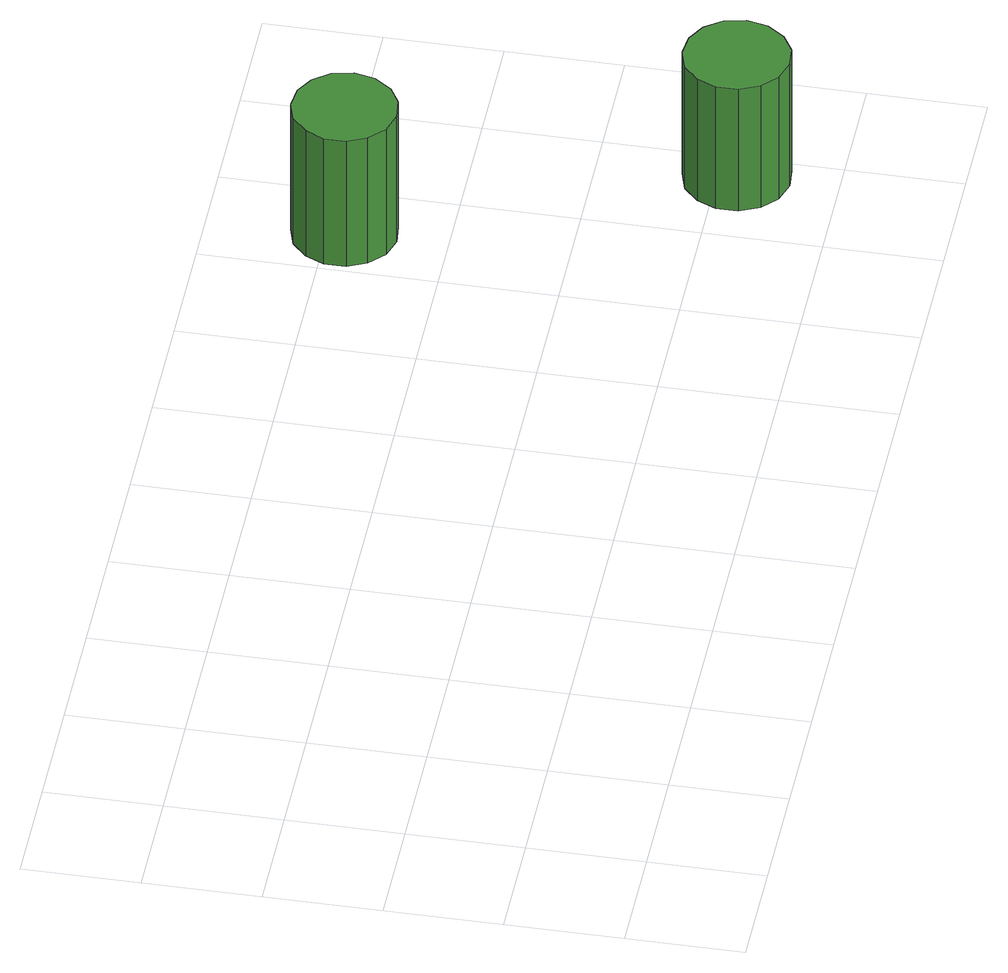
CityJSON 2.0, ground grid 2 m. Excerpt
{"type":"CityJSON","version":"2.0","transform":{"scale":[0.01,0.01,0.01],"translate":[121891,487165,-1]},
"CityObjects":{
"tree1":{"type":"SolitaryVegetationObject","attributes":{"function":"something"}},
"tree2":{"type":"SolitaryVegetationObject","attributes":{"function":"something"}},
"tree3":{"type":"SolitaryVegetationObject","attributes":{"function":"something"},"geometry":[{"type":"MultiSurface","lod":"1","boundaries":[[[0,1,2,3,4,5,6,7,8,9,10,11,12,13,14]],[[15,16,17,18,19,20,21,22,23,24,25,26,27,28,29]],[[0,29,28,1]],[[1,28,27,2]],[[2,27,26,3]],[[3,26,25,4]],[[4,25,24,5]],[[5,24,23,6]],[[6,23,22,7]],[[7,22,21,8]],[[8,21,20,9]],[[9,20,19,10]],[[10,19,18,11]],[[11,18,17,12]],[[12,17,16,13]],[[13,16,15,14]],[[14,15,29,0]]]}]},
"tree4":{"type":"SolitaryVegetationObject","attributes":{"function":"something"},"geometry":[{"type":"MultiSurface","lod":"1","boundaries":[[[30,31,32,33,34,35,36,37,38,39,40,41,42,43,44]],[[45,46,47,48,49,50,51,52,53,54,55,56,57,58,59]],[[30,59,58,31]],[[31,58,57,32]],[[32,57,56,33]],[[33,56,55,34]],[[34,55,54,35]],[[35,54,53,36]],[[36,53,52,37]],[[37,52,51,38]],[[38,51,50,39]],[[39,50,49,40]],[[40,49,48,41]],[[41,48,47,42]],[[42,47,46,43]],[[43,46,45,44]],[[44,45,59,30]]]}]}
},
"vertices":[
[1588,773,325],[1580,809,325],[1558,838,325],[1527,856,325],[1490,860,325],[1455,849,325],[1428,824,325],[1413,791,325],[1413,754,325],[1428,721,325],[1455,696,325],[1490,685,325],[1527,689,325],[1558,707,325],[1580,737,325],[1580,737,61],[1558,707,61],[1527,689,61],[1490,685,61],[1455,696,61],[1428,721,61],[1413,754,61],[1413,791,61],[1428,824,61],[1455,849,61],[1490,860,61],[1527,856,61],[1558,838,61],[1580,809,61],[1588,773,61],
[1844,170,317],[1836,207,317],[1814,237,317],[1782,255,317],[1745,259,317],[1709,248,317],[1682,223,317],[1667,189,317],[1667,152,317],[1682,118,317],[1709,93,317],[1745,81,317],[1782,85,317],[1814,104,317],[1836,134,317],[1836,134,61],[1814,104,61],[1782,85,61],[1745,81,61],[1709,93,61],[1682,118,61],[1667,152,61],[1667,189,61],[1682,223,61],[1709,248,61],[1745,259,61],[1782,255,61],[1814,237,61],[1836,207,61],[1844,170,61]
]}
